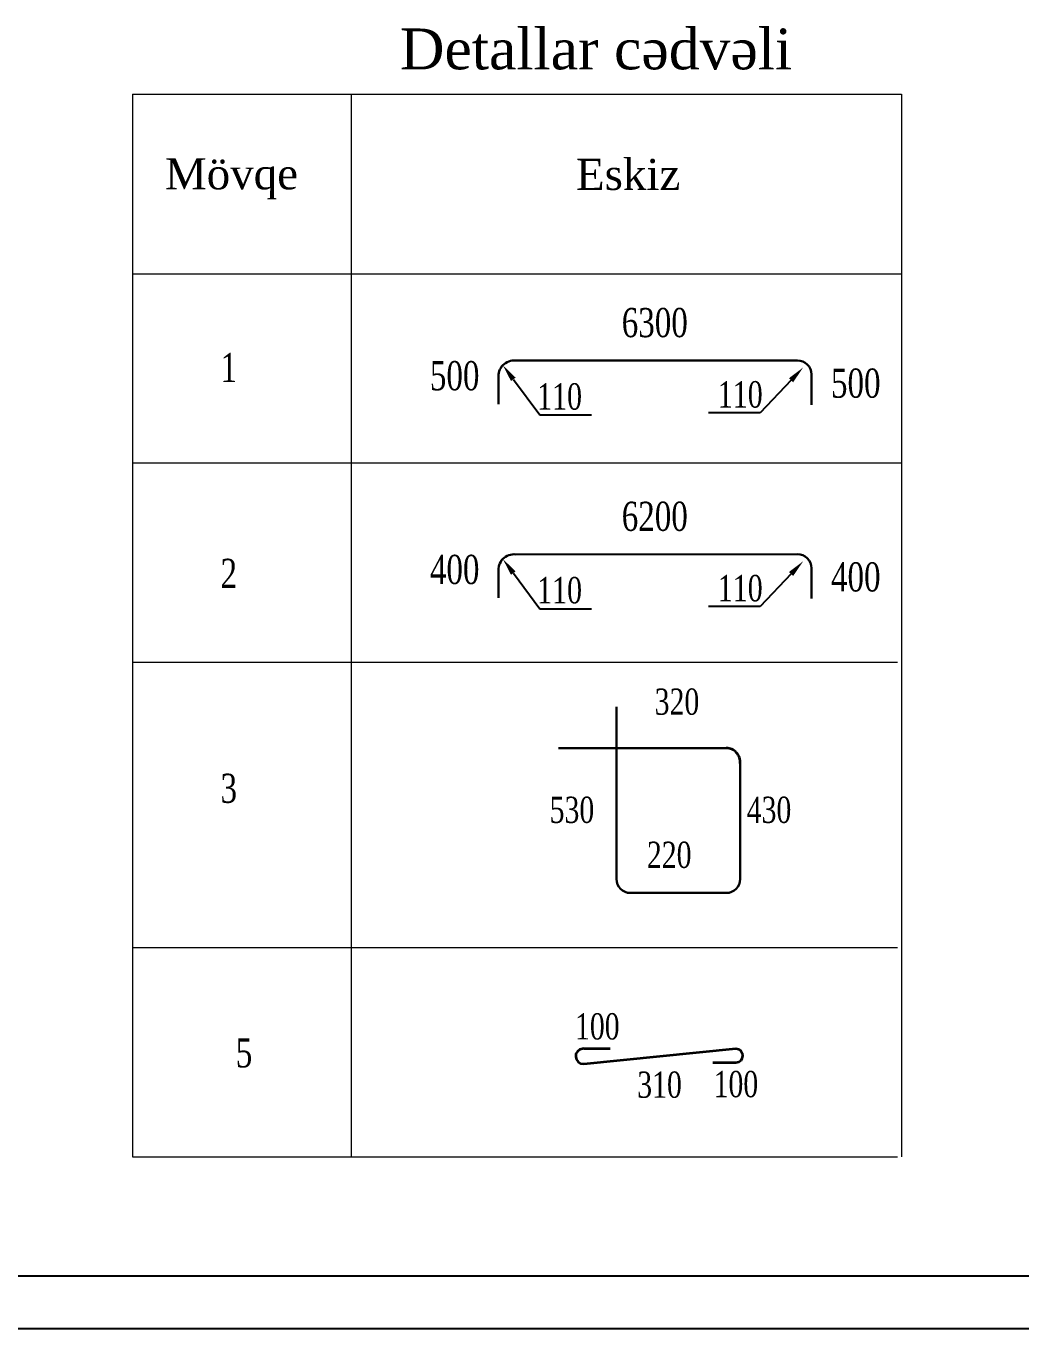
# Model space of a CAD drawing. Header units: millimetres. Extents: x -149347 to 251215, y -2929184 to -2541447.
# Drawn here: x 77878 to 86920, y -2736327 to -2724481 of the extents above; entities that cross this region are included whole.
import ezdxf
from ezdxf import colors
from ezdxf.entities.mleader import LeaderData, LeaderLine
from ezdxf.math import Vec2, Vec3

# ---------------------------------------------------------------- set-up
doc = ezdxf.new("R2010")
doc.units = ezdxf.units.MM
doc.layers.add('030', color=7, linetype='Continuous', lineweight=30)
doc.layers.add('APS_MADEIRA', color=35, linetype='Continuous', lineweight=15)
doc.styles.add('400', font='times.ttf', dxfattribs={"width": 0.75, "height": 300})
doc.styles.add('Arial', font='arial.ttf')
doc.styles.add('Times New  Roman', font='times.ttf')

# ---------------------------------------------------------------- blocks, each defined once
blk = doc.blocks.new('mekteb')
at = {"color": 0, "lineweight": 25, "ltscale": 15}
blk.add_line((101643, -1849366), (139343, -1849366), dxfattribs=at)
at = {"color": 0, "lineweight": 25}
blk.add_line((139843, -1849866), (99643, -1849866), dxfattribs=at)

msp = doc.modelspace()

# ---------------------------------------------------------------- linework, layer by layer
at = {"color": 0, "lineweight": 15}
for p, q in [((78846.80048, -2725101.73622), (85835.30061, -2725101.73622)), ((78846.80048, -2725101.73622), (78846.80048, -2734761.58396)), ((80831.28027, -2725101.73622), (80831.28027, -2734761.58396)), ((85835.30061, -2725101.73622), (85835.30061, -2734761.58396)), ((78846.80048, -2726735.41745), (85835.30061, -2726735.41745)), ((78846.80048, -2728452.39073), (85835.30061, -2728452.39073)), ((78846.80048, -2730265.85575), (85798.7344, -2730265.85575)), ((78846.80048, -2732858.85263), (85798.7344, -2732858.85263)), ((78846.80048, -2734761.58396), (85798.7344, -2734761.58396))]:
    msp.add_line(p, q, dxfattribs=at)
at = {"color": 0, "lineweight": 30}
for p, q in [((83243.95681, -2730671.33205), (83243.95681, -2732235.57367)), ((83243.95681, -2730671.33205), (83243.95681, -2732235.57367)), ((84241.62149, -2731046.11187), (82717.77693, -2731046.11187)), ((84241.62149, -2731046.11187), (82717.77693, -2731046.11187)), ((84368.55217, -2731173.04277), (84368.55217, -2732235.57367)), ((84368.55217, -2731173.04277), (84368.55217, -2732235.57367)), ((83371.39681, -2732363.01367), (84241.11197, -2732363.01367)), ((83371.39681, -2732363.01367), (84241.11197, -2732363.01367))]:
    msp.add_line(p, q, dxfattribs=at)
for points in [[(82296.94043, -2727523.23795), (84888.95929, -2727521.50013)], [(82172.6366, -2727644.10547), (82172.6366, -2727919.551)], [(85015.81346, -2727648.3543), (85015.81346, -2727923.79983)], [(82296.94043, -2729284.67942), (84888.95929, -2729282.9416)], [(82172.6366, -2729405.54694), (82172.6366, -2729680.99247)], [(85015.81346, -2729409.79577), (85015.81346, -2729685.2413)]]:
    msp.add_lwpolyline(points, dxfattribs=at)
at = {"color": 7, "lineweight": 35, "ltscale": 15}
for points in [[(82947.85448, -2733915.64811), (84329.12383, -2733776.96338)], [(82947.85448, -2733776.96338), (83187.37387, -2733776.96338)], [(84329.12383, -2733907.69402), (84119.61198, -2733907.69402)]]:
    msp.add_lwpolyline(points, dxfattribs=at)
at = {"color": 0, "lineweight": 30}
for centre, radius, start, end in [((82312.26552, -2727663.35142), 140.94908, 83.834839334, 187.847993173), ((84888.95929, -2727648.3543), 126.85417, 359.999912168, 90.076828205), ((82312.26552, -2729424.79289), 140.94908, 83.834839334, 187.847993173), ((84888.95929, -2729409.79577), 126.85417, 359.999912168, 90.076828205), ((83371.39681, -2732235.57367), 127.44, 180, 270), ((83371.39681, -2732235.57367), 127.44, 180, 270), ((84241.11217, -2732235.57367), 127.44, 270, 0), ((84241.11217, -2732235.57367), 127.44, 270, 0)]:
    msp.add_arc(centre, radius, start, end, dxfattribs=at)
at = {"color": 7, "lineweight": 35, "ltscale": 15}
msp.add_arc((84241.62164, -2731173.0424), 126.93053, 354.640164647, 90.00007017, dxfattribs=at)
msp.add_arc((84241.62164, -2731173.0424), 126.93053, 354.640164647, 90.00007017, dxfattribs=at)
for points in [[(82947.85448, -2733776.96338), (82836.22815, -2733783.12108), (82860.6496, -2733927.21818), (82947.85448, -2733915.64811)], [(84329.12383, -2733776.96338), (84410.23651, -2733777.6682), (84406.96969, -2733909.22539), (84329.12383, -2733907.69402)]]:
    msp.add_open_spline(points, degree=3, dxfattribs=at)
at = {"layer": '030', "color": 0, "lineweight": 30, "ltscale": 5}
msp.add_lwpolyline([(83242.91372, -2731042.95234), (83243.95681, -2730671.33205)], dxfattribs=at)
msp.add_lwpolyline([(83242.91372, -2731042.95234), (83243.95681, -2730671.33205)], dxfattribs=at)

# ---------------------------------------------------------------- block references
at = {"lineweight": 15, "xscale": 0.962501317234829, "yscale": 0.962501317234829, "zscale": 0.962501317234829}
msp.add_blockref('mekteb', (-28332.96186, -955827.78564), dxfattribs=at)

# ---------------------------------------------------------------- texts
at = {"color": 7, "lineweight": 5, "ltscale": 15, "insert": (81275.82932, -2724503.58333), "char_height": 371.2475441, "width": 5714.8003644, "attachment_point": 1, "style": 'Times New  Roman'}
msp.add_mtext('{\\fTimes New Roman|b0|i0|c238|p18;Detallar cədvəli}', dxfattribs=at)
at = {"attachment_point": 1, "style": '400'}
for s, insert, char_height, width in [('\\A1;{\\fTimes New Roman|b0|i0|c238|p18;63}00', (83291.76031, -2727044.46627), 265.2, 233.0139314), ('{\\fTimes New Roman|b0|i0|c238|p18; }1', (79570.8734, -2727452.98469), 265.2, 233.0139314), ('\\A1;50{\\fTimes New Roman|b0|i0|c238|p18;0}', (81548.13909, -2727527.54289), 265.2, 233.0139314), ('\\A1;50{\\fTimes New Roman|b0|i0|c238|p18;0}', (85193.66429, -2727595.25302), 265.2, 233.0139314), ('\\A1;{\\fTimes New Roman|b0|i0|c238|p18;62}00', (83291.76031, -2728805.90774), 265.2, 233.0139314), (' 2', (79570.45126, -2729324.4556), 265.2, 233.0139314), ('\\A1;40{\\fTimes New Roman|b0|i0|c238|p18;0}', (81548.13909, -2729288.98436), 265.2, 233.0139314), ('\\A1;40{\\fTimes New Roman|b0|i0|c238|p18;0}', (85193.66429, -2729356.69449), 265.2, 233.0139314), ('\\A1;3{\\fTimes New Roman|b0|i0|c238|p18;20}', (83591.17783, -2730504.10411), 238.68, 209.7125382), (' 3', (79570.45126, -2731278.33322), 265.2, 233.0139314), ('\\A1;{\\fTimes New Roman|b0|i0|c238|p18;530}', (82636.51668, -2731487.50504), 238.68, 209.7125382), ('\\A1;{\\fTimes New Roman|b0|i0|c238|p18;430}', (84427.55984, -2731487.50504), 238.68, 209.7125382), ('\\A1;2{\\fTimes New Roman|b0|i0|c238|p18;20}', (83520.63196, -2731896.62153), 238.68, 209.7125382), ('\\A1;{\\fTimes New Roman|b0|i0|c238|p18;100}', (82866.93876, -2733456.32095), 238.68, 209.7125382), (' {\\fTimes New Roman|b0|i0|c238|p18;5}', (79709.125, -2733683.63549), 265.2, 233.0139314), ('\\A1;{\\fTimes New Roman|b0|i0|c238|p18;310}', (83432.8219, -2733986.38566), 238.68, 209.7125382), ('\\A1;{\\fTimes New Roman|b0|i0|c238|p18;100}', (84126.58899, -2733980.95285), 238.68, 209.7125382)]:
    msp.add_mtext(s, dxfattribs=dict(at, insert=insert, char_height=char_height, width=width))
at = {"layer": 'APS_MADEIRA', "color": 7, "lineweight": 9, "ltscale": 25, "char_height": 282.88884, "width": 431.4216895, "attachment_point": 1, "style": 'Arial'}
for s, insert in [('{\\fTimes New Roman|b0|i0|c238|p18;Mövqe}', (79139.64058, -2725682.97978)), ('\\pxt35;{\\fTimes New Roman|b0|i0|c238|p18;Eskiz}', (82875.11805, -2725688.5326))]:
    msp.add_mtext(s, dxfattribs=dict(at, insert=insert))

# ---------------------------------------------------------------- leaders
ml = msp.add_multileader_mtext('Standard')
ml.set_content('{\\C256;110\\fTimes New Roman|b0|i0|c238|p18; }', color=6, style='400')
ml.set_leader_properties()
ml.build(insert=Vec2(0, 0))
ml.multileader.update_dxf_attribs({"text_left_attachment_type": 6, "text_right_attachment_type": 6, "dogleg_length": 1, "arrow_head_size": 160})
ctx = ml.context
ctx.base_point, ctx.char_height, ctx.arrow_head_size, ctx.landing_gap_size, ctx.plane_origin = Vec3(82547.89768, -2728016.82072), 240, 160, 0.08, Vec3(79411.70842, -2729929.27145)
ctx.left_attachment, ctx.right_attachment, ctx.text_align_type = 6, 6, 1
notes = []
notes.append((ctx, [(0, (1, 1, 0), (82547.09768, -2728016.82072), (1, 0), 0.8, [(0, [(82211.14663, -2727565.15971)], 0, [])])]))
ctx.mtext.insert, ctx.mtext.alignment, ctx.mtext.flow_direction = Vec3(82727.00436, -2727728.82072), 2, 5
ml = msp.add_multileader_mtext('Standard')
ml.set_content('{\\C256;110\\fTimes New Roman|b0|i0|c238|p18; }', color=6, style='400')
ml.set_leader_properties()
ml.build(insert=Vec2(0, 0))
ml.multileader.update_dxf_attribs({"text_left_attachment_type": 6, "text_right_attachment_type": 6, "dogleg_length": 1, "arrow_head_size": 160})
ctx = ml.context
ctx.base_point, ctx.char_height, ctx.arrow_head_size, ctx.landing_gap_size, ctx.plane_origin = Vec3(84190.01917, -2727998.22764), 240, 160, 0.08, Vec3(82141.4961, -2729949.58148)
ctx.left_attachment, ctx.right_attachment, ctx.text_align_type = 6, 6, 1
notes.append((ctx, [(1, (1, 1, 0), (84549.03252, -2727998.22764), (-1, 0), 0.8, [(0, [(84940.9343, -2727585.46974)], 0, [])])]))
ctx.mtext.insert, ctx.mtext.alignment, ctx.mtext.flow_direction = Vec3(84369.12584, -2727710.22764), 2, 5
ml = msp.add_multileader_mtext('Standard')
ml.set_content('{\\C256;110\\fTimes New Roman|b0|i0|c238|p18; }', color=6, style='400')
ml.set_leader_properties()
ml.build(insert=Vec2(0, 0))
ml.multileader.update_dxf_attribs({"text_left_attachment_type": 6, "text_right_attachment_type": 6, "dogleg_length": 1, "arrow_head_size": 160})
ctx = ml.context
ctx.base_point, ctx.char_height, ctx.arrow_head_size, ctx.landing_gap_size, ctx.plane_origin = Vec3(82547.89768, -2729778.26219), 240, 160, 0.08, Vec3(79411.70842, -2731690.71292)
ctx.left_attachment, ctx.right_attachment, ctx.text_align_type = 6, 6, 1
notes.append((ctx, [(0, (1, 1, 0), (82547.09768, -2729778.26219), (1, 0), 0.8, [(0, [(82211.14663, -2729326.60118)], 0, [])])]))
ctx.mtext.insert, ctx.mtext.alignment, ctx.mtext.flow_direction = Vec3(82727.00436, -2729490.26219), 2, 5
ml = msp.add_multileader_mtext('Standard')
ml.set_content('{\\C256;110\\fTimes New Roman|b0|i0|c238|p18; }', color=6, style='400')
ml.set_leader_properties()
ml.build(insert=Vec2(0, 0))
ml.multileader.update_dxf_attribs({"text_left_attachment_type": 6, "text_right_attachment_type": 6, "dogleg_length": 1, "arrow_head_size": 160})
ctx = ml.context
ctx.base_point, ctx.char_height, ctx.arrow_head_size, ctx.landing_gap_size, ctx.plane_origin = Vec3(84190.01917, -2729759.66911), 240, 160, 0.08, Vec3(82141.4961, -2731711.02295)
ctx.left_attachment, ctx.right_attachment, ctx.text_align_type = 6, 6, 1
notes.append((ctx, [(1, (1, 1, 0), (84549.03252, -2729759.66911), (-1, 0), 0.8, [(0, [(84940.9343, -2729346.91121)], 0, [])])]))
ctx.mtext.insert, ctx.mtext.alignment, ctx.mtext.flow_direction = Vec3(84369.12584, -2729471.66911), 2, 5
for ctx, leaders in notes:
    for number, flags, end, landing, length, lines in leaders:
        leader = LeaderData()
        leader.index, (leader.has_last_leader_line, leader.has_dogleg_vector, leader.attachment_direction) = number, flags
        leader.last_leader_point, leader.dogleg_vector, leader.dogleg_length = Vec3(end), Vec3(landing), length
        for number, points, colour, breaks in lines:
            line = LeaderLine()
            line.index, line.vertices, line.color, line.breaks = number, Vec3.list(points), colors.encode_raw_color(colour), breaks
            leader.lines.append(line)
        ctx.leaders.append(leader)

doc.saveas('drawing.dxf')
